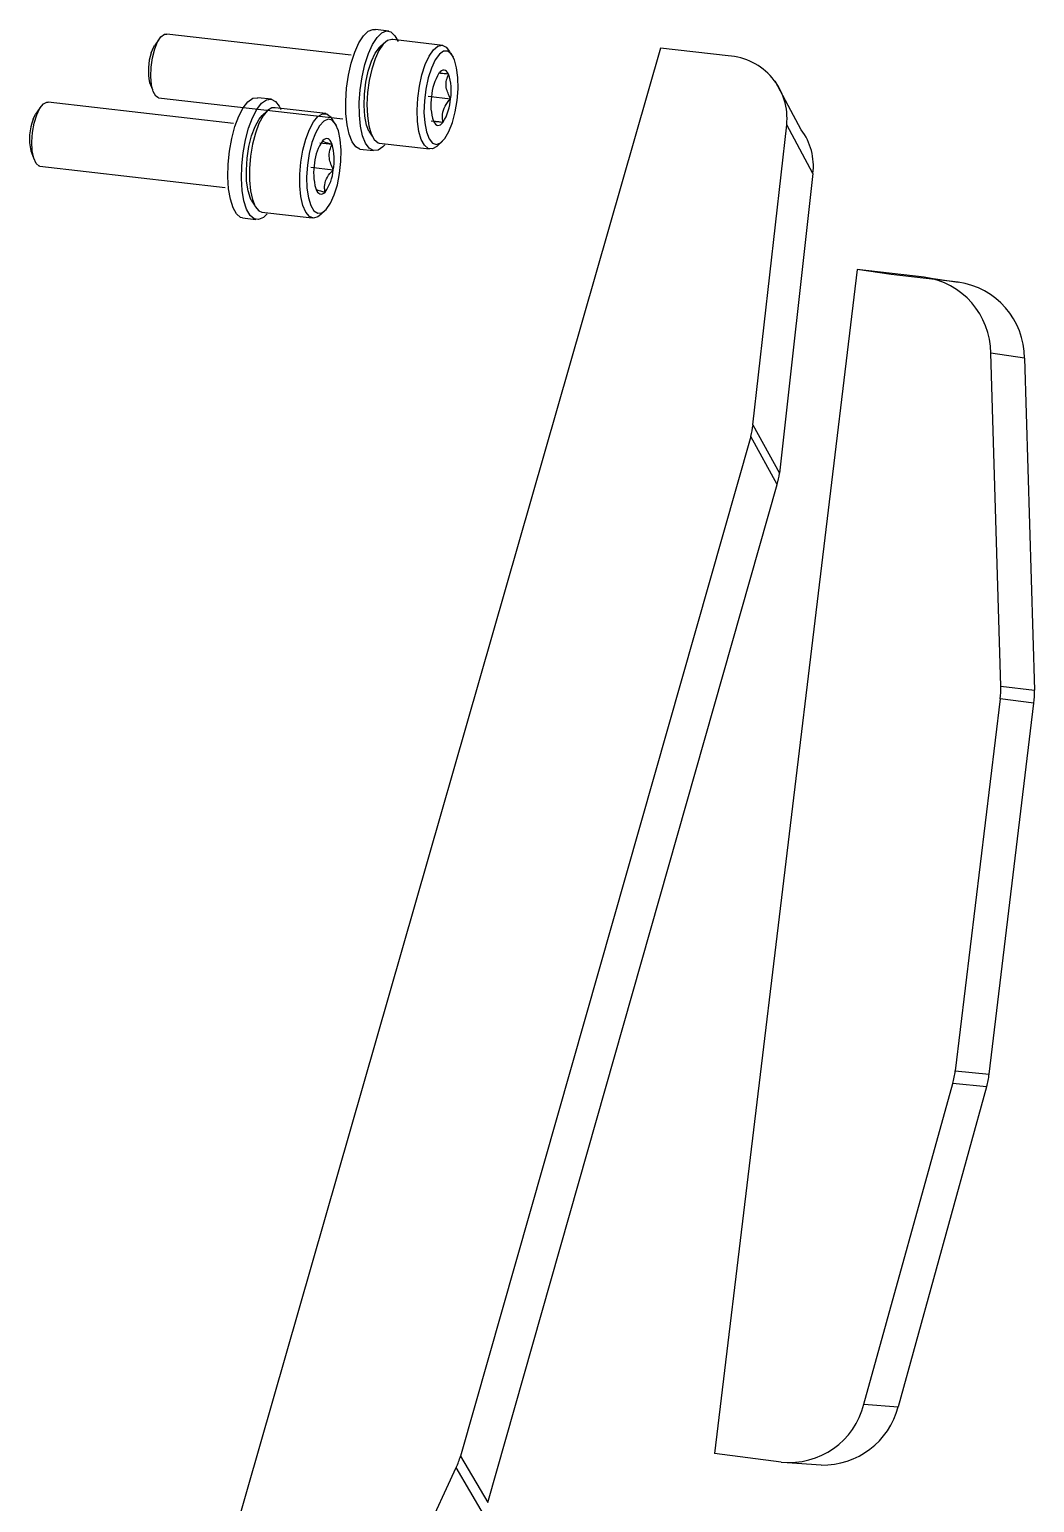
# Model space of a CAD drawing. Header units: millimetres. Extents: x 0 to 279, y 0 to 216.
# Drawn here: x 166.98 to 194.1, y 94.92 to 134.65 of the extents above; entities that cross this region are included whole.
import ezdxf

# ---------------------------------------------------------------- set-up
doc = ezdxf.new("R2010")
doc.units = ezdxf.units.MM

msp = doc.modelspace()

# ---------------------------------------------------------------- linework, layer by layer
at = {"color": 7, "linetype": 'Continuous', "lineweight": 25}
for p, q in [((170.478, 134.383), (170.354, 134.21)), ((175.665, 133.961), (170.687, 134.526)), ((176.681, 134.608), (176.317, 134.65)), ((176.559, 134.289), (176.432, 134.173)), ((178.139, 134.225), (176.785, 134.379)), ((184.009, 134.149), (170.404, 86.715)), ((178.423, 133.904), (178.328, 134.04)), ((185.841, 133.942), (184.009, 134.149)), ((170.227, 133.224), (170.304, 133.039)), ((187.809, 131.949), (187.101, 133.263)), ((170.466, 132.811), (175.443, 132.243)), ((173.513, 132.77), (173.148, 132.812)), ((177.743, 132.855), (178.349, 132.786)), ((167.081, 132.232), (167.149, 132.372)), ((167.273, 132.546), (167.149, 132.372)), ((172.49, 132.119), (167.486, 132.692)), ((173.388, 132.448), (173.261, 132.331)), ((174.98, 132.384), (173.618, 132.539)), ((175.267, 132.06), (175.172, 132.197)), ((176.14, 131.908), (176.234, 131.772)), ((177.821, 132.191), (178.146, 132.154)), ((186.507, 123.988), (187.416, 132.079)), ((188.124, 130.767), (187.416, 132.079)), ((174.82, 131.597), (175.152, 131.559)), ((176.424, 131.587), (177.779, 131.432)), ((178.003, 131.522), (178.13, 131.638)), ((167.02, 131.381), (167.098, 131.195)), ((175.902, 131.428), (176.265, 131.387)), ((167.262, 130.965), (172.267, 130.39)), ((174.573, 130.936), (175.183, 130.866)), ((188.124, 130.767), (187.22, 122.688)), ((172.966, 130.052), (173.061, 129.914)), ((172.729, 129.569), (173.094, 129.527)), ((173.254, 129.728), (174.616, 129.571)), ((174.845, 129.663), (174.972, 129.779)), ((189.319, 128.18), (185.464, 96.245)), ((191.127, 127.972), (189.319, 128.18)), ((190.237, 128.042), (189.319, 128.18)), ((192.042, 127.834), (190.237, 128.042)), ((191.127, 127.972), (192.042, 127.834)), ((193.192, 116.943), (192.923, 125.92)), ((193.835, 125.786), (192.923, 125.92)), ((193.835, 125.786), (194.103, 116.83)), ((186.507, 123.988), (187.22, 122.688)), ((186.446, 123.676), (178.615, 96.178)), ((187.158, 122.377), (186.446, 123.676)), ((179.352, 94.924), (187.158, 122.377)), ((193.192, 116.943), (194.103, 116.83)), ((193.176, 116.599), (191.964, 106.565)), ((192.878, 106.476), (194.087, 116.486)), ((194.087, 116.486), (193.176, 116.599)), ((191.964, 106.565), (192.878, 106.476)), ((189.501, 97.579), (191.898, 106.227)), ((192.811, 106.138), (190.42, 97.509)), ((192.811, 106.138), (191.898, 106.227)), ((189.501, 97.579), (190.42, 97.509)), ((178.615, 96.178), (179.352, 94.924)), ((187.27, 96.016), (185.464, 96.245)), ((174.809, 87.889), (178.499, 95.867)), ((179.236, 94.613), (178.499, 95.867)), ((187.425, 96.002), (188.348, 95.937))]:
    msp.add_line(p, q, dxfattribs=at)
at = {"color": 7, "linetype": 'Continuous', "lineweight": 25, "flags": 128}
for points in [[(170.363, 134.127), (170.442, 134.321), (170.533, 134.457), (170.628, 134.523), (170.687, 134.526)], [(175.902, 131.428), (175.79, 131.49), (175.69, 131.625), (175.61, 131.827), (175.553, 132.085), (175.522, 132.388), (175.519, 132.721), (175.543, 133.07), (175.594, 133.417), (175.669, 133.746), (175.765, 134.042), (175.876, 134.291), (175.999, 134.481), (176.126, 134.604), (176.253, 134.654), (176.317, 134.65)], [(176.569, 131.539), (176.52, 131.486), (176.393, 131.399), (176.268, 131.386), (176.154, 131.449), (176.054, 131.584), (175.974, 131.785), (175.917, 132.043), (175.886, 132.346), (175.883, 132.68), (175.907, 133.028), (175.958, 133.375), (176.033, 133.705), (176.129, 134.001), (176.24, 134.25), (176.363, 134.44), (176.49, 134.563), (176.617, 134.613), (176.737, 134.587), (176.844, 134.486), (176.929, 134.33)], [(176.785, 134.379), (176.765, 134.382), (176.648, 134.357), (176.529, 134.257), (176.414, 134.089), (176.309, 133.861), (176.221, 133.585), (176.152, 133.277), (176.109, 132.953), (176.092, 132.63), (176.102, 132.327), (176.14, 132.059), (176.203, 131.841), (176.288, 131.685), (176.389, 131.598), (176.424, 131.587)], [(170.466, 132.811), (170.393, 132.857), (170.325, 132.977), (170.278, 133.158), (170.258, 133.385), (170.267, 133.637), (170.303, 133.892), (170.363, 134.127)], [(170.27, 134.022), (170.339, 134.184), (170.354, 134.21)], [(176.14, 131.908), (176.078, 132.074), (176.031, 132.316), (176.012, 132.602), (176.022, 132.912), (176.06, 133.228), (176.125, 133.529), (176.211, 133.797), (176.314, 134.014), (176.427, 134.168), (176.432, 134.173)], [(178.003, 131.522), (177.974, 131.496), (177.856, 131.432), (177.743, 131.444), (177.642, 131.53), (177.558, 131.686), (177.495, 131.904), (177.458, 132.172), (177.447, 132.476), (177.464, 132.799), (177.508, 133.123), (177.576, 133.431), (177.665, 133.707), (177.769, 133.935), (177.884, 134.104), (178.003, 134.203), (178.119, 134.229), (178.227, 134.179), (178.32, 134.056), (178.328, 134.04)], [(178.396, 132.144), (178.472, 132.43), (178.524, 132.741), (178.548, 133.056), (178.544, 133.356), (178.511, 133.622), (178.452, 133.837), (178.37, 133.988), (178.271, 134.065), (178.16, 134.064), (178.044, 133.984), (177.932, 133.831), (177.829, 133.613), (177.743, 133.345), (177.679, 133.044), (177.64, 132.728), (177.63, 132.417), (177.649, 132.132), (177.696, 131.889), (177.767, 131.705), (177.858, 131.59), (177.965, 131.553), (178.079, 131.594), (178.193, 131.712), (178.302, 131.899), (178.396, 132.144)], [(178.294, 133.446), (178.268, 133.492), (178.24, 133.527), (178.209, 133.55), (178.176, 133.56), (178.141, 133.557), (178.106, 133.542), (178.07, 133.514), (178.035, 133.474)], [(172.729, 129.569), (172.68, 129.586), (172.57, 129.681), (172.477, 129.846), (172.405, 130.074), (172.358, 130.355), (172.338, 130.675), (172.347, 131.019), (172.383, 131.371), (172.445, 131.715), (172.53, 132.034), (172.635, 132.314), (172.753, 132.54), (172.88, 132.704), (173.01, 132.797), (173.136, 132.814), (173.148, 132.812)], [(173.402, 129.681), (173.297, 129.581), (173.168, 129.524), (173.046, 129.544), (172.936, 129.639), (172.842, 129.804), (172.771, 130.032), (172.724, 130.313), (172.704, 130.633), (172.713, 130.977), (172.749, 131.329), (172.811, 131.673), (172.896, 131.992), (173, 132.272), (173.119, 132.499), (173.246, 132.662), (173.376, 132.755), (173.502, 132.773), (173.619, 132.714), (173.721, 132.583), (173.765, 132.491)], [(167.262, 130.965), (167.247, 130.97), (167.165, 131.041), (167.102, 131.182), (167.062, 131.38), (167.051, 131.619), (167.068, 131.876), (167.113, 132.129), (167.18, 132.355)], [(167.18, 132.355), (167.265, 132.534), (167.36, 132.651), (167.455, 132.694), (167.486, 132.692)], [(172.966, 130.052), (172.947, 130.094), (172.883, 130.302), (172.845, 130.564), (172.837, 130.863), (172.857, 131.18), (172.906, 131.494), (172.98, 131.787), (173.074, 132.04), (173.183, 132.237), (173.261, 132.331)], [(173.618, 132.539), (173.527, 132.536), (173.407, 132.465), (173.288, 132.322), (173.177, 132.115), (173.08, 131.855), (173.002, 131.556), (172.948, 131.234), (172.92, 130.906), (172.919, 130.591), (172.947, 130.305), (173.001, 130.064), (173.079, 129.881), (173.176, 129.766), (173.254, 129.728)], [(174.845, 129.663), (174.767, 129.601), (174.648, 129.567), (174.538, 129.609), (174.441, 129.724), (174.364, 129.908), (174.31, 130.149), (174.283, 130.435), (174.283, 130.75), (174.311, 131.077), (174.365, 131.399), (174.443, 131.699), (174.54, 131.959), (174.651, 132.166), (174.769, 132.31), (174.889, 132.381), (175.004, 132.376), (175.108, 132.296), (175.172, 132.197)], [(175.207, 130.192), (175.292, 130.467), (175.353, 130.773), (175.389, 131.091), (175.395, 131.4), (175.372, 131.683), (175.321, 131.92), (175.246, 132.097), (175.151, 132.203), (175.042, 132.231), (174.926, 132.179), (174.81, 132.051), (174.702, 131.854), (174.608, 131.601), (174.534, 131.308), (174.485, 130.993), (174.464, 130.676), (174.473, 130.377), (174.51, 130.115), (174.573, 129.907), (174.659, 129.764), (174.762, 129.697), (174.876, 129.71), (174.993, 129.801), (175.106, 129.965), (175.207, 130.192)], [(177.887, 132.181), (177.912, 132.134), (177.941, 132.1), (177.972, 132.077), (178.005, 132.067), (178.04, 132.07), (178.075, 132.086), (178.111, 132.114), (178.146, 132.154)], [(175.152, 131.559), (175.129, 131.614), (175.102, 131.657), (175.072, 131.689), (175.04, 131.708), (175.006, 131.714), (174.971, 131.707), (174.935, 131.688), (174.899, 131.656)], [(174.708, 130.365), (174.732, 130.31), (174.758, 130.267), (174.788, 130.236), (174.82, 130.217), (174.854, 130.21), (174.889, 130.217), (174.925, 130.237), (174.962, 130.268)]]:
    msp.add_lwpolyline(points, dxfattribs=at)
at = {"color": 7, "linetype": 'Continuous', "lineweight": 25}
for centre, radius, start, end in [((171.716, 133.543), 1.524, 161.7093, 192.1024), ((185.74, 132.259), 1.686, 353.8779, 86.5902), ((179.215, 132.745), 1.387, 148.3148, 176.041), ((176.991, 133.004), 1.375, 350.8639, 18.7232), ((179.188, 132.623), 1.374, 170.8546, 198.7613), ((176.964, 132.882), 1.388, 328.3505, 356.0306), ((168.464, 131.706), 1.479, 159.1855, 192.6955), ((186.506, 130.968), 1.631, 352.9001, 36.971), ((175.869, 130.956), 1.196, 144.1588, 175.0614), ((173.65, 131.144), 1.558, 349.7049, 15.4528), ((176.209, 130.78), 1.557, 169.6961, 195.4844), ((173.99, 130.969), 1.198, 324.2038, 355.0495), ((190.842, 125.91), 2.081, 0.2624, 82.1177), ((191.758, 125.777), 2.077, 0.2727, 82.1254), ((184.6, 124.204), 1.92, 344.0441, 353.5297), ((185.315, 122.903), 1.917, 344.0661, 353.551), ((190.892, 116.875), 2.301, 353.1109, 1.7093), ((191.809, 116.762), 2.295, 353.1101, 1.7114), ((189.681, 106.841), 2.3, 344.5162, 353.1167), ((190.601, 106.751), 2.294, 344.5126, 353.1159), ((187.485, 98.083), 2.079, 264.061, 345.9562), ((188.401, 98.017), 2.082, 268.5375, 345.8711), ((176.562, 96.765), 2.135, 335.1226, 344.0514)]:
    msp.add_arc(centre, radius, start, end, dxfattribs=at)
for points, knots in [([(178.294, 133.446), (178.213, 133.455), (178.076, 133.47), (178.044, 133.473), (178.031, 133.475)], [0, 0, 0, 0, 0.587278, 1, 1, 1, 1]), ([(178.349, 132.786), (178.299, 132.885), (178.215, 133.055), (178.227, 133.286), (178.273, 133.397), (178.294, 133.446)], [0, 0, 0, 0, 0.439128, 0.751376, 1, 1, 1, 1]), ([(178.146, 132.154), (178.14, 132.187), (178.12, 132.29), (178.135, 132.476), (178.235, 132.657), (178.319, 132.752), (178.349, 132.786)], [0, 0, 0, 0, 0.156025, 0.493707, 0.819058, 1, 1, 1, 1]), ([(177.887, 132.181), (177.883, 132.182), (177.875, 132.183), (177.999, 132.17), (178.101, 132.159), (178.146, 132.154)], [0, 0, 0, 0, 0.439128, 0.751376, 1, 1, 1, 1]), ([(175.152, 131.559), (175.074, 131.578), (174.941, 131.61), (174.882, 131.641), (174.894, 131.652), (174.899, 131.656)], [0, 0, 0, 0, 0.439128, 0.751376, 1, 1, 1, 1]), ([(175.183, 130.866), (175.137, 130.97), (175.058, 131.148), (175.079, 131.391), (175.13, 131.508), (175.152, 131.559)], [0, 0, 0, 0, 0.439128, 0.751376, 1, 1, 1, 1]), ([(174.962, 130.268), (174.956, 130.3), (174.939, 130.398), (174.959, 130.573), (175.065, 130.745), (175.152, 130.834), (175.183, 130.866)], [0, 0, 0, 0, 0.156025, 0.493707, 0.819058, 1, 1, 1, 1]), ([(174.714, 130.355), (174.711, 130.349), (174.706, 130.336), (174.816, 130.302), (174.917, 130.279), (174.962, 130.268)], [0, 0, 0, 0, 0.350802, 0.712223, 1, 1, 1, 1])]:
    msp.add_open_spline(points, degree=3, knots=knots, dxfattribs=at)

doc.saveas('drawing.dxf')
